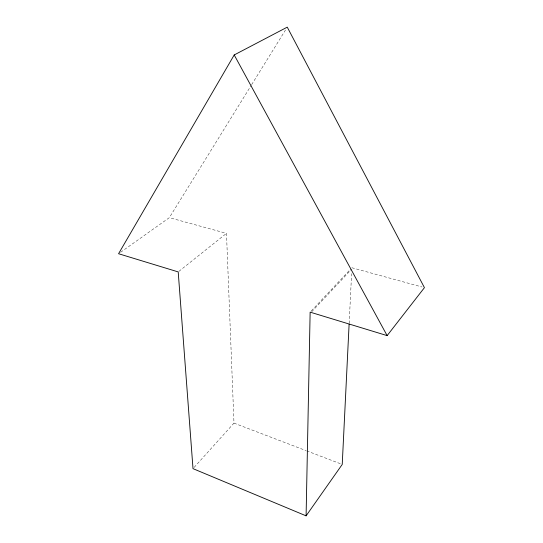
<?xml version="1.0" encoding="UTF-8"?>
<svg xmlns="http://www.w3.org/2000/svg" width="543" height="543" viewBox="0 0 543 543"><rect width="100%" height="100%" fill="white"/><g stroke="black" fill="none" stroke-linecap="round" stroke-linejoin="round"><path stroke-width="0.41" stroke-dasharray="2.71 2.04" d="M349.156 323.465L351.599 273.665M120.627 252.271L169.328 217.675L251.205 85.387M251.653 84.667L285.475 30.028M194.136 467.401L233.985 423.119L226.479 233.354L169.328 217.675M311.302 310.908L350.73 268.989M311.655 311.811L351.613 269.226M178.871 271.391L226.479 233.354M351.884 267.753L421.992 286.982M233.985 423.119L305.885 450.554M306.68 450.86L340.651 463.824"/><path stroke-width="0.81" d="M306.096 515.85L310.141 312.144L387.132 335.615L424.436 287.654L287.254 27.15L234.209 54.952L118.564 253.73L178.206 271.914L193.009 468.65L306.096 515.85L342.233 464.428L349.108 324.307M234.209 54.952L387.132 335.615"/></g></svg>
